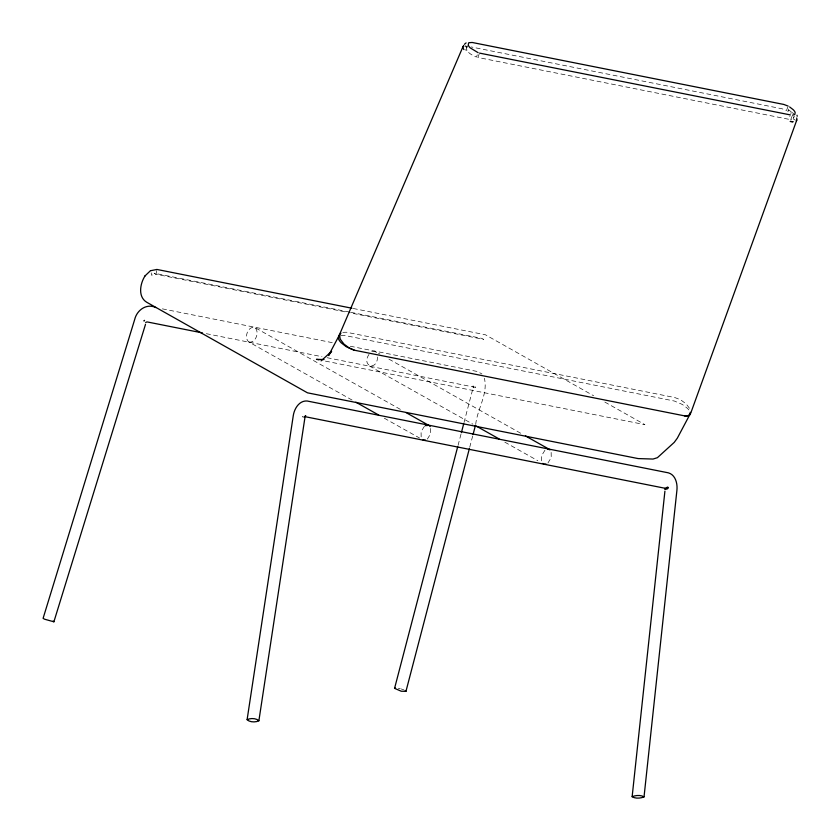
<?xml version="1.0" encoding="UTF-8"?>
<svg xmlns="http://www.w3.org/2000/svg" width="840" height="840" viewBox="0 0 840 840"><rect width="100%" height="100%" fill="white"/><g stroke="black" fill="none" stroke-linecap="round" stroke-linejoin="round"><path stroke-width="0.63" stroke-dasharray="4.2 3.15" d="M377.58 357.01C377.003 371.7 360.78 365.967 369.212 354.081M467.344 45.801C464.079 51.513 472.227 55.293 476.427 57.036L477.278 54.863M792.057 116.267L790.776 119.532L793.139 118.829L793.433 116.823M156.702 270.648L156.02 274.25L151.421 275.163L151.232 272.885M458.062 445.368L461.044 433.955M464.016 422.552L472.962 388.332C473.004 383.985 472.899 388.091 475.692 387.009L475.199 387.681L476.028 387.608L474.548 388.08A6.783 2.604 -11.4 0 1 473.214 386.663L473.109 385.854M469.739 447.227L472.721 435.824M475.692 424.431C477.257 409.101 488.261 393.897 484.376 378.252M479.126 54.201L477.834 57.456L788.687 119.27L789.968 116.014M787.773 107.216L786.481 110.471L782.145 108.801L471.125 46.946M794.062 114.083L792.582 112.739L790.461 113.096L787.909 111.269L788.76 109.106M793.496 118.283L794.346 116.109M466.494 47.974L466.841 47.429L464.719 46.137M787.909 111.269L789.001 110.187L792.582 112.739M424.41 426.258L421.071 431.707L421.176 437.84M427.371 439.079L430.71 433.629L430.605 427.497M544.94 450.23L541.601 455.679L541.706 461.811M547.911 463.04L551.24 457.59L551.135 451.458M371.742 351.666L374.441 351.141L379.796 353.976M341.008 335.328L344.096 335.36L674.394 401.037L682.448 404.502L687.509 408.397A16.727 6.311 24.9 0 1 690.197 412.272M342.825 332.356L346.332 332.22L674.772 397.541L680.6 399.777L686.165 403.914L689.829 408.744M303.45 417.406L302.232 416.567L303.397 416.556M353.231 308.48L485.384 334.761L593.628 395.756M349.482 312.05L154.182 273.21L156.02 274.25L347.466 312.322M350.774 312.312L481.834 338.373L483.672 339.402L348.757 312.575M162.372 308.858L332.262 342.647M350.28 346.227L477.687 371.564L481.961 374M206.325 333.69L321.951 356.685M327.086 357.704L473.718 387.041M325.447 361.127L644.91 424.651L602.752 400.89M398.339 688.244L400.281 688.695M464.856 49.78L466.956 50.305M401.268 688.968L403.935 689.924M400.355 409.385L254.709 327.453C247.821 325.941 243.611 337.985 248.892 342.006L352.433 400.26M248.892 342.006C255.78 343.518 259.99 331.475 254.709 327.453M388.899 359.1L520.884 433.356M369.421 365.967L472.962 424.221M504.819 442.144L537.821 460.709M384.29 418.183L419.57 438.029M793.139 118.829L795.26 120.12M375.239 351.414L376.562 352.632M465.476 45.633L467.439 47.029M144.858 320.786L144.406 319.956L144.386 321.09L143.787 320.366L143.987 321.605"/><path stroke-width="1.26" d="M664.913 491.169L632.142 796.698C635.155 798.767 640.605 798.389 644.028 796.908L676.914 490.308C677.639 483.672 675.601 474.957 668.42 472.846L307.094 400.995C299.135 400.439 294.284 408.796 293.265 415.695L247.107 719.659C249.638 722.358 255.57 722.463 258.877 720.794L304.878 417.9M644.028 796.908C641.014 794.84 635.565 795.218 632.142 796.698M258.877 720.794C256.358 718.095 250.415 717.99 247.107 719.659M463.019 47.198L463.659 45.496M690.889 412.745L796.814 119.994L796.74 117.957M469.403 448.487L405.962 691.331L401.237 691.226L394.569 688.338L457.727 446.628M461.37 432.695L463.691 423.822M473.046 434.564L475.367 425.691M145.499 324.387L53.886 621.8L44.782 619.269A7.361 0.956 18.8 0 1 43.102 618.313L134.694 319.473C136.868 310.128 146.601 303.051 155.935 307.587M339.161 335.412L463.166 46.252M145.11 275.814C140.207 283.217 137.571 296.688 146.653 302.211L307.482 392.826L638.106 458.577L653.016 459.05L657.405 457.695L674.247 442.365L677.345 438.134L690.669 413.018L688.453 415.59L684.852 415.926L354.228 350.185L349.461 348.18L343.949 344.075L340.284 339.234L339.444 334.961L340.925 333.249M394.569 688.338L395.336 687.96M339.444 334.961L328.534 355.53L331.632 351.298L321.101 360.885M468.562 43.082L468.258 45.087A11.949 4.515 24.9 0 0 470.18 47.859L478.139 52.689M796.32 120.761L796.814 119.994M144.921 275.993L150.528 270.648M464.384 44.321L466.095 42.913M339.864 335.654L338.541 336.977L338.615 339.024A16.727 6.311 24.9 0 0 341.292 342.888L346.353 346.784L354.417 350.249M304.637 416.682L305.718 415.58L305.298 416.283A7.319 3.171 31.8 0 1 304.657 417.06M425.303 425.639L428.799 425.387L406.046 412.587M469.151 42.693L472.175 42.473L783.867 104.454L788.193 106.134M151.042 270.617L156.933 269.451L351.95 308.228M425.565 440.097L422.982 439.94M546.095 464.069L544.309 464.195M146.349 322.035L145.656 322.686M792.488 115.185L794.85 114.482L795.154 112.476A11.949 4.515 24.9 0 0 793.233 109.715L789.621 106.932M324.051 359.583L316.459 359.331L319.032 359.846M547.659 449.022L550.053 449.862M684.705 415.937C687.11 416.619 691.467 415.58 690.197 412.272M479.546 53.109L790.398 114.923M147.231 321.941L202.472 332.923M304.857 416.64L664.325 488.124M525.441 435.918L549.328 449.358M475.241 425.502L499.128 438.942M355.845 402.171L378.599 414.981M542.798 463.407L543.512 463.911M405.206 690.564L405.962 691.331M429.524 425.891L430.122 426.605M53.886 621.8L53.529 621.38A7.361 0.956 18.8 0 0 53.109 621.096M463.239 48.3L463.806 49.518M797.013 115.238L797.212 116.267M664.944 488.849L665.112 489.468L667.496 488.796L668.188 487.662L667.327 488.177L667.779 487.064L664.639 488.397L664.944 488.849M792.918 121.748L790.335 121.433L792.918 121.748"/></g></svg>
